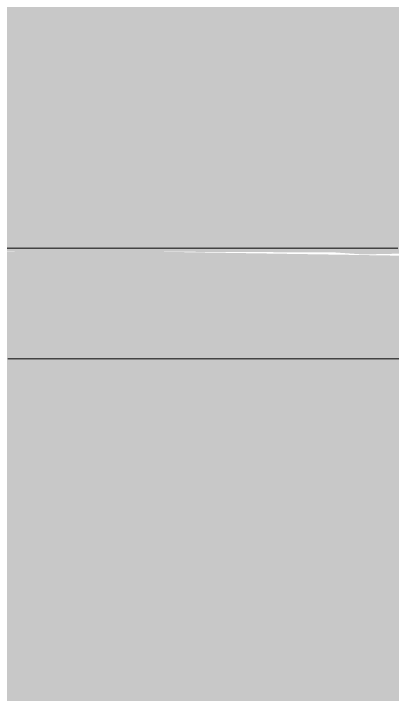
# Model space of a CAD drawing. Header units: inches. Extents: x -26493 to -10162, y -132 to 713.
# Drawn here: x -25818.127 to -25816.412, y 223.229 to 226.313 of the extents above; entities that cross this region are included whole.
import ezdxf

# ---------------------------------------------------------------- set-up
doc = ezdxf.new("R2010")
doc.units = ezdxf.units.IN
doc.header["$MEASUREMENT"] = 0
doc.layers.add('Q-SPCQ', color=91, linetype='Continuous', lineweight=9)

# ---------------------------------------------------------------- blocks, each defined once
blk = doc.blocks.new('Basketball_Backstop-Performance_Sports_Systems-3103-Ceiling_Hung - 27_-0_ to 27_-11 7_8_-V84-Section 13')
at = {"layer": 'Q-SPCQ'}
h = blk.add_hatch(color=256, dxfattribs=at)
h.paths.add_polyline_path([(-25818.1579, 116), (-25815.7027, 116), (-25815.7027, 119.125), (-25816.8232, 119.125), (-25816.8232, 119.3125), (-25815.7027, 119.3125), (-25815.7027, 119.75), (-25819.0152, 119.75), (-25819.0152, 116)], flags=0)
h.paths.add_polyline_path([(-25816.6594, 120.25), (-25815.7027, 120.25), (-25815.7027, 120.6875), (-25816.8232, 120.6875), (-25816.8232, 120.875), (-25815.7027, 120.875), (-25815.7027, 128.759), (-25818.1579, 128.7678), (-25819.0152, 128.75), (-25818.9932, 120.25), (-25816.6729, 120.25)], flags=0)
h.paths.add_polyline_path([(-25816.5447, 129.2222), (-25815.7027, 129.2409), (-25815.7027, 134.8125), (-25816.8232, 134.8125), (-25816.8232, 135), (-25815.7027, 135), (-25815.7027, 135.4375), (-25819.0152, 135.4375), (-25819.0152, 129.2415), (-25816.6308, 129.2284)], flags=0)
h.paths.add_polyline_path([(-25817.2763, 135.9375), (-25815.7027, 135.9375), (-25815.7027, 136.375), (-25816.8232, 136.375), (-25816.8232, 136.5625), (-25815.7027, 136.5625), (-25815.7027, 161.125), (-25816.8232, 161.125), (-25816.8232, 161.3125), (-25815.7027, 161.3125), (-25815.7027, 161.75), (-25818.2888, 161.75), (-25818.2816, 160.8127), (-25818.3068, 152.5426), (-25819.0152, 152.5426), (-25819.0152, 135.9375), (-25817.359, 135.9375)], flags=0)
h.paths.add_polyline_path([(-25816.5196, 162.25), (-25815.7027, 162.25), (-25815.7027, 162.6875), (-25816.8232, 162.6875), (-25816.8232, 162.875), (-25815.7027, 162.875), (-25815.7414, 224.7583), (-25818.1579, 224.7678), (-25819.0152, 224.75), (-25819.0152, 187.1862), (-25818.2816, 162.25), (-25816.5257, 162.25)], flags=0)
h.paths.add_polyline_path([(-25816.5447, 225.2222), (-25815.7027, 225.2409), (-25815.7027, 281.375), (-25819.0152, 281.375), (-25819.0152, 225.2415), (-25816.6729, 225.2314)], flags=0)
for points in [[(-25818.5253, 225), (-25815.1991, 225), (-25815.3521, 225.2001), (-25817.9202, 225.2418), (-25819.0152, 225.2165), (-25819.0152, 225)], [(-25815.3835, 224.7501), (-25815.3525, 224.7984), (-25815.1991, 225), (-25819.0152, 225), (-25819.0152, 224.7585), (-25815.6264, 224.7591), (-25815.4292, 224.7518)]]:
    blk.add_hatch(color=256, dxfattribs=at).paths.add_polyline_path(points, flags=0)
at = {"layer": 'Q-SPCQ', "flags": 128}
for points in [[(-25816.3877, 225.25), (-25816.4897, 225.25), (-25816.5957, 225.25), (-25816.7056, 225.25), (-25816.8191, 225.25), (-25816.9362, 225.25), (-25817.0566, 225.25), (-25817.1802, 225.25), (-25817.3067, 225.25), (-25817.4359, 225.25), (-25817.5676, 225.25), (-25817.7017, 225.25), (-25817.8378, 225.25), (-25817.9759, 225.25), (-25818.1156, 225.25), (-25818.2567, 225.25)], [(-25818.1536, 224.75), (-25818.0134, 224.75), (-25817.8749, 224.75), (-25817.7382, 224.75), (-25817.6036, 224.75), (-25817.4712, 224.75), (-25817.3413, 224.75), (-25817.214, 224.75), (-25817.0897, 224.75), (-25816.9684, 224.75), (-25816.8504, 224.75), (-25816.7359, 224.75), (-25816.625, 224.75), (-25816.5179, 224.75), (-25816.4148, 224.75), (-25816.3159, 224.75)]]:
    blk.add_lwpolyline(points, dxfattribs=at)

msp = doc.modelspace()

# ---------------------------------------------------------------- block references
at = {"layer": 'Q-SPCQ'}
msp.add_blockref('Basketball_Backstop-Performance_Sports_Systems-3103-Ceiling_Hung - 27_-0_ to 27_-11 7_8_-V84-Section 13', (0, 0), dxfattribs=at)

doc.saveas('drawing.dxf')
